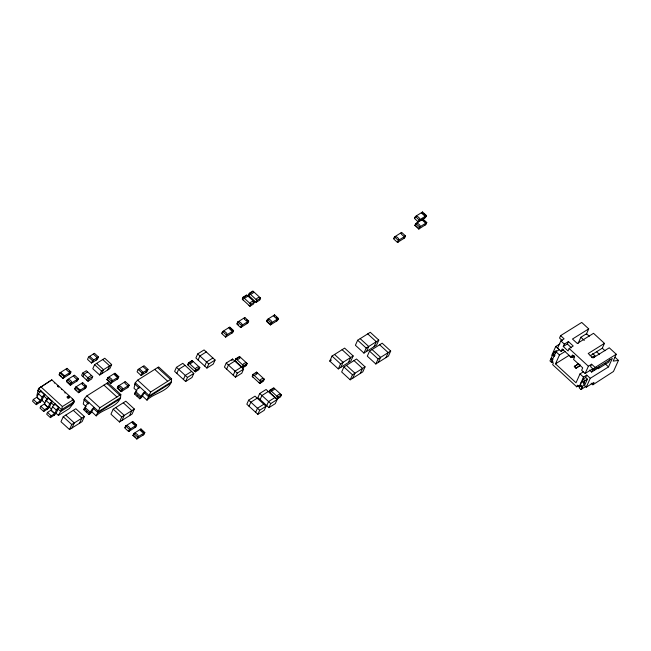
<?xml version="1.0" encoding="UTF-8"?>
<svg xmlns="http://www.w3.org/2000/svg" width="651" height="651" viewBox="0 0 651 651"><rect width="100%" height="100%" fill="white"/><g stroke="black" fill="none" stroke-linecap="round" stroke-linejoin="round"><path stroke-width="0.98" d="M91.173 411.253L96.218 415.875C102.996 408.462 120.752 406.867 120.826 394.539L107.854 382.65L86.9 395.865L84.475 398.51L83.247 403.994L86.127 406.631M141.951 395.531L146.996 400.153C153.774 392.74 171.53 391.145 171.604 378.809L158.624 366.928L137.67 380.135L135.253 382.78L134.016 388.265L136.905 390.909M36.847 395.67L38.482 388.59L51.811 379.867L73.384 399.624L73.888 401.919L73.091 403.701L69.388 408.502L58.411 415.428L55.433 412.701M73.384 399.624L62.398 406.541L61.536 409.707L58.411 415.428M120.826 394.539L99.872 407.746L96.218 415.875M171.604 378.809L150.65 392.024L146.996 400.153M39.988 402.294L42.331 396.915A2.856 0.854 -47.5 0 1 44.227 394.791C46.205 392.724 42.046 399.527 44.732 394.425M47.653 399.608L48.207 398.005L51.925 401.415L51.372 403.01L49.622 404.002L48.036 407.453L44.26 404.092L40.785 406.289L39.988 408.063L43.707 411.473L47.686 408.918A2.856 0.854 -47.5 0 0 49.582 406.785L51.283 403.107M47.425 409.105L47.995 407.485L47.181 409.276M58.256 387.052L58.33 386.832A2.856 0.854 -47.5 0 0 57.605 386.352M54.114 415.232L56.458 409.861A2.856 0.854 -47.5 0 1 58.354 407.729L58.932 407.323L56.279 412.913A2.856 0.854 -47.5 0 1 54.383 415.045L50.396 417.6L46.677 414.199L47.474 412.417L51.03 410.154L52.739 406.46A2.856 0.854 -47.5 0 1 54.643 404.328L55.213 403.921M88.902 402.562L88.276 402.969A2.523 0.757 -47.5 0 0 86.241 405.256L83.678 409.642L88.992 414.508L89.594 414.126A2.222 0.667 -47.5 0 0 91.75 411.603L94.216 407.428L93.589 407.835A2.523 0.757 -47.5 0 0 91.547 410.122L88.992 414.508M139.68 386.84L139.054 387.239A2.523 0.757 -47.5 0 0 137.011 389.534L134.456 393.92L139.762 398.786L140.364 398.404A2.222 0.667 -47.5 0 0 142.528 395.873L144.986 391.699L144.359 392.105A2.523 0.757 -47.5 0 0 142.325 394.392L139.762 398.786M41.086 390.974L40.508 391.381A2.856 0.854 -47.5 0 0 38.612 393.513L36.895 397.208L33.347 399.47L32.55 401.252L36.269 404.653L40.248 402.098A2.856 0.854 -47.5 0 0 42.144 399.966L44.488 394.596L40.769 391.194M36.269 404.653L37.066 402.879L40.598 400.642L36.822 397.281M39.744 402.464L40.541 400.69M59.916 372.852L59.021 374.854L62.887 378.394L70.023 373.894L70.926 371.9L67.053 368.352L59.916 372.852L63.79 376.4L62.887 378.394M59.347 374.488L60.047 372.933M60.714 372.518L64.677 375.839L63.212 378.036L63.782 377.832M43.707 411.473L44.504 409.691L47.979 407.502M66.459 369.687L67.053 368.352M69.136 374.463L70.601 372.258L69.315 371.078M50.396 417.6L51.193 415.826L54.668 413.637L50.957 410.228M67.354 379.671L66.459 381.665L70.324 385.213L77.461 380.713L78.364 378.711L74.491 375.171L67.354 379.671L71.219 383.211L70.324 385.213M53.87 415.411L54.668 413.637M58.867 407.371L58.069 409.145L58.623 407.542L54.904 404.133M68.07 382.487L70.65 384.847L71.35 383.293C73.661 382.609 68.501 377.873 67.476 379.753L66.784 381.307L67.452 380.884M71.219 384.651L70.65 384.847M76.574 381.274L78.039 379.077C77.306 380.314 72.139 375.578 74.173 375.529M88.552 357.041L87.503 359.385L91.498 363.046L97.39 359.328L98.447 356.976L94.452 353.314L88.552 357.041L92.548 360.695L91.498 363.046M75.54 387.166L74.637 389.16L78.502 392.708L85.639 388.208L86.542 386.206L82.677 382.666L75.54 387.166L79.406 390.706L78.502 392.708M74.963 388.802L75.662 387.247M76.33 386.824L80.293 390.144L78.828 392.341L79.398 392.146M82.653 373.064L81.595 375.407L87.991 381.266L91.677 378.939L92.735 376.595L86.339 370.736L82.653 373.064L89.049 378.915L87.991 381.266M63.228 416.705L60.966 421.726L69.511 429.546L82.124 421.596L84.378 416.575L75.841 408.747L63.228 416.705L71.765 424.525L69.511 429.546M82.88 376.579L83.93 374.227L87.616 371.908M73.612 402.969L74.409 401.187L72.92 399.828M82.075 383.992L82.677 382.666M92.678 362.306L93.728 359.954L89.732 356.292M86.713 380.094L87.771 377.743L91.457 375.424M96.21 360.068L97.268 357.725L93.272 354.063M94.598 364.658L92.784 368.71L99.668 375.017L109.84 368.604L111.663 364.56L104.77 358.245L94.598 364.658L101.491 370.972L99.668 375.017M84.752 388.769L86.217 386.572L84.931 385.392M72.033 427.959L74.287 422.938L65.751 415.11M101.702 373.739L103.525 369.687L96.633 363.38M79.601 423.191L81.855 418.17L73.319 410.342M107.806 369.89L109.628 365.838L102.736 359.531M106.919 379.679L107.814 377.678L114.95 373.178L118.816 376.726L117.921 378.719L110.784 383.219L106.919 379.679L107.903 378.898M110.784 383.219L111.679 381.226L118.816 376.726M107.236 379.313L111.101 382.861L111.801 381.307C114.12 380.615 108.961 375.887 107.936 377.759M111.671 382.658L111.101 382.861M117.025 379.289L118.498 377.084L114.625 373.544C112.599 373.593 117.758 378.321 118.498 377.084M117.27 388.102L118.165 386.108L125.301 381.608L129.175 385.148L128.271 387.15L121.135 391.65L117.27 388.102L118.165 387.54M117.595 387.744L118.287 386.189C119.312 384.318 124.471 389.046 122.16 389.729L121.46 391.284L117.595 387.744L118.262 387.321M113.201 409.154L110.947 414.174L119.483 422.003L132.096 414.052L134.35 409.031L125.814 401.203L113.201 409.154L121.745 416.982L119.483 422.003M121.135 391.65L122.038 389.648L129.175 385.148M122.03 391.088L121.46 391.284M127.384 387.711L128.849 385.514C128.117 386.751 122.949 382.015 124.984 381.966M138.134 369.442L137.076 371.794L141.072 375.456L146.971 371.737L148.029 369.386L144.034 365.724L138.134 369.442L142.13 373.104L141.072 375.456M142.252 374.707L143.31 372.356L139.314 368.702M122.006 420.416L124.268 415.395L115.723 407.567M145.791 372.478L146.849 370.126L142.854 366.464M129.573 415.639L131.827 410.618L123.291 402.798M125.659 425.982L124.756 427.984L128.621 431.523L135.758 427.023L136.661 425.03L132.796 421.482L125.659 425.982L129.525 429.53L128.621 431.523M125.082 427.617L125.781 426.063C126.799 424.192 131.966 428.919 129.647 429.611L128.947 431.165L129.516 430.962M134.871 427.585L136.336 425.388C135.603 426.625 130.444 421.897 132.47 421.848L135.693 424.802M132.934 435.478L133.837 433.476L140.974 428.976L144.839 432.524L143.944 434.518L136.808 439.018L132.934 435.478L133.829 434.917M140.372 430.311L140.974 428.976M136.808 439.018L137.703 437.024L144.839 432.524M137.695 438.457L137.125 438.66L137.825 437.106C140.144 436.414 134.985 431.686 133.96 433.558M143.049 435.088L144.514 432.882C143.781 434.119 138.622 429.391 140.649 429.343L143.228 431.703M176.437 367.335L174.614 371.387L185.641 381.486L191.996 377.482L193.811 373.43L182.793 363.331L176.437 367.335L187.455 377.434L185.641 381.486M176.82 373.405L178.643 369.361L184.998 365.349M188.538 362.762L187.643 364.763L195.373 371.843L198.937 369.597L199.841 367.595L192.102 360.508L188.538 362.762L196.268 369.849L195.373 371.843M188.603 365.642L187.976 364.755L188.676 363.201C189.408 364.845 194.739 361.484 192.248 360.955M183.436 379.468L185.25 375.415L191.606 371.412M191.508 361.842L192.102 360.508M197.709 353.924L195.886 357.977L206.912 368.075L213.268 364.064L215.09 360.019L204.064 349.921L197.709 353.924L208.735 364.023L206.912 368.075M198.091 359.995L199.914 355.942L206.269 351.939M194.405 370.956L195.235 371.404L195.927 369.849C193.689 368.767 199.019 365.406 199.499 367.595M204.707 366.057L206.53 362.005L212.885 357.993M222.609 331.546L221.714 333.54L225.58 337.088L232.716 332.588L233.611 330.586L229.746 327.046L222.609 331.546L226.475 335.086L225.58 337.088M222.032 333.182L222.732 331.628C223.757 329.748 228.916 334.476 226.597 335.167L225.897 336.722L226.467 336.518M243.124 297.165L242.229 299.159L249.96 306.247L253.532 304.001L254.427 301.999L246.696 294.911L243.124 297.165L250.863 304.253L249.96 306.247M243.197 300.046L242.571 299.159L243.271 297.605C243.995 299.248 249.325 295.888 246.835 295.359L243.979 297.157M249.3 293.267L248.405 295.269L256.136 302.357L259.708 300.103L260.603 298.109L252.873 291.021L249.3 293.267L257.039 300.355L256.136 302.357M231.821 333.149L233.294 330.952C232.553 332.181 227.394 327.453 229.421 327.404L232.643 330.358M237.705 322.025L236.809 324.019L240.675 327.567L247.811 323.067L248.715 321.065L244.841 317.525L237.705 322.025L241.578 325.565L240.675 327.567M249.374 296.156L248.747 295.269L249.447 293.715C250.171 295.359 255.501 291.998 253.011 291.461L250.155 293.267M248.991 305.36L249.821 305.807L250.521 304.253C248.275 303.171 253.605 299.81 254.085 301.999M244.247 318.86L244.841 317.525M241.57 327.005L241 327.201L241.7 325.646C244.011 324.963 238.852 320.235 237.827 322.107M226.231 363.055L224.416 367.107L235.434 377.198L241.79 373.194L243.612 369.141L232.594 359.043L226.231 363.055L237.257 373.153L235.434 377.198M255.168 301.47L255.998 301.909L256.697 300.355C254.451 299.281 259.782 295.92 260.262 298.109L259.562 299.663M246.924 323.628L248.389 321.431L246.452 319.657M226.621 369.125L228.436 365.073L234.791 361.061M231.862 360.662L232.594 359.043M235.914 358.701L235.019 360.695L242.75 367.782L246.322 365.536L247.217 363.535L239.487 356.447L235.914 358.701L243.653 365.789L242.75 367.782M238.909 357.342L236.061 359.14L235.361 360.695L235.987 361.582M233.229 375.179L235.052 371.135L241.407 367.123M241.781 366.895L242.611 367.343L243.311 365.789C241.065 364.706 246.395 361.346 246.875 363.535M266.56 321.399L267.463 319.397L274.6 314.905L278.465 318.445L277.562 320.438L270.425 324.939L266.56 321.399L267.455 320.837M266.886 321.033L267.585 319.478C268.603 317.607 273.762 322.335 271.451 323.026L270.751 324.58L266.886 321.033L267.553 320.618M273.998 316.231L274.6 314.905M270.425 324.939L271.329 322.945L278.465 318.445M271.321 324.377L270.751 324.58M276.675 321.008L278.14 318.803L276.211 317.037M253.019 374.374L252.124 376.368L259.855 383.455L263.427 381.201L264.322 379.207L256.592 372.12L253.019 374.374L260.758 381.453L259.855 383.455M253.093 377.255L252.466 376.368L253.166 374.813C253.89 376.457 259.22 373.096 256.73 372.567M255.989 373.454L256.592 372.12M248.649 400.162L246.827 404.214L257.853 414.313L264.208 410.309L266.031 406.257L255.005 396.158L248.649 400.162L259.676 410.26L257.853 414.313M258.886 382.568L259.716 383.008L262.573 381.209M249.032 406.232L250.855 402.188L257.21 398.176M259.716 383.008L260.416 381.453C258.17 380.379 263.5 377.019 263.98 379.207M259.733 393.489L257.91 397.541L268.936 407.64L275.292 403.628L277.114 399.584L266.088 389.485L259.733 393.489L270.751 403.587L268.936 407.64M260.115 399.559L261.938 395.515L268.293 391.503M255.648 412.295L257.47 408.242L263.826 404.238M270.124 390.039L269.229 392.04L276.96 399.128L280.532 396.874L281.427 394.88L273.697 387.793L270.124 390.039L277.855 397.126L276.96 399.128M273.119 388.688L270.263 390.486L269.571 392.04L270.189 392.927M266.731 405.622L268.554 401.569L274.909 397.566M275.991 398.241L276.821 398.681L278.962 397.33M276.821 398.681L277.521 397.126C275.275 396.052 280.605 392.691 281.086 394.88L280.386 396.435M329.756 361.085L332.018 356.064L344.631 348.114L353.167 355.934L350.913 360.955L338.3 368.914L329.756 361.085L331.44 360.027M394.522 236.899L393.619 238.901L397.484 242.441L404.621 237.94L405.524 235.939L401.659 232.399L394.522 236.899L398.388 240.439L397.484 242.441M393.945 238.535L394.644 236.98C395.662 235.109 400.829 239.837 398.51 240.52L397.81 242.074L398.379 241.879M338.3 368.914L340.554 363.885L353.167 355.934M340.823 367.319L343.077 362.298L334.541 354.469M343.915 366.961L341.661 371.99L350.197 379.81L362.81 371.859L365.065 366.839L356.528 359.01L343.915 366.961L352.46 374.789L350.197 379.81M357.659 340.237L355.397 345.266L363.942 353.086L376.555 345.136L378.809 340.115L370.264 332.287L357.659 340.237L366.196 348.065L363.942 353.086M403.734 238.502L405.199 236.305C404.466 237.542 399.307 232.814 401.333 232.765M348.391 362.55L350.645 357.529L342.109 349.701M415.419 216.482L414.516 218.476L418.39 222.024L419.285 220.022L426.421 215.522L422.556 211.982L415.419 216.482L419.285 220.022M414.842 218.118L415.541 216.563C416.559 214.684 421.726 219.411 419.407 220.103L418.707 221.657M414.89 225.482L415.794 223.488L422.93 218.988L426.796 222.528L425.9 224.53L418.764 229.03L414.89 225.482L415.786 224.92M415.216 225.124L415.916 223.57C416.941 221.69 422.1 226.426 419.781 227.109L419.081 228.664L415.216 225.124L415.883 224.701M421.954 213.308L422.556 211.982M419.374 221.234L425.526 217.524L426.421 215.522M421.938 219.769L425.803 223.317L426.47 222.894L422.605 219.346M418.764 229.03L419.659 227.028L426.796 222.528M419.651 228.468L419.081 228.664M424.631 218.085L426.096 215.888L423.516 213.52M352.72 378.223L354.982 373.202L346.438 365.374M366.464 351.499L368.718 346.478L360.174 338.65M425.005 225.091L426.47 222.894M369.556 351.141L367.294 356.162L375.839 363.99L388.452 356.04L390.706 351.019L382.161 343.191L369.556 351.141L378.093 358.97L375.839 363.99M360.288 373.454L362.542 368.425L354.006 360.605M374.032 346.731L376.286 341.702L367.742 333.882M378.361 362.404L380.615 357.375L372.079 349.554M385.929 357.627L388.183 352.606L379.647 344.778M551.739 355.373L555.718 346.511L559.868 343.915M586.177 334.598L588.716 328.885L581.725 322.44L560.609 335.631L559.518 338.056L562.318 340.628M552.976 359.718L551.324 358.05L549.957 360.923L551.706 362.534L552.984 361.663M551.226 358.107L553.13 353.875L554.977 355.43M553.13 353.875L553.944 352.061L556.377 350.539M578.373 385.742L576.68 386.8L552.642 364.65L553.366 363.038L551.617 361.427L555.962 351.76L559.217 349.733L555.718 346.511M560.609 335.631L564.1 338.854L560.853 340.888L557.598 348.139L561.089 351.361L563.53 349.839M551.706 362.534L552.43 360.923L551.617 361.427M583.255 371.876L580 373.91L576.021 382.772L555.482 363.844L559.461 354.982L565.149 351.434M561.089 351.361L562.179 348.944L571.358 357.399L573.905 355.804M563.261 346.527L564.352 344.11L568.413 341.572L573.222 345.998L569.161 348.537L568.071 350.954L563.261 346.527L567.322 343.988L568.413 341.572M569.853 356.162L571.163 357.375L571.708 356.162M571.358 357.399L572.441 354.982L574.63 356.992L573.539 359.409L582.718 367.864L581.636 370.281L585.127 373.503L593.248 368.425L591.621 372.055L589.521 370.118M578.104 343.411L580.863 337.267L586.543 333.719L589.293 336.25M571.163 357.375L573.043 357.163L573.645 355.82M578.731 363.413L574.215 366.668L575.964 368.279L580.212 365.626M575.964 368.279L580.48 365.024M576.68 386.8L577.404 385.189L579.154 386.792L579.968 386.287M579.154 386.792L583.499 377.124L586.746 375.098L590.245 378.321L586.266 387.182L584.517 385.571L587.414 379.126L585.664 377.515L586.746 375.098M585.127 373.503L588.39 366.253L591.637 364.218L595.136 367.441L594.046 369.858L590.547 366.635L591.637 364.218M580.993 389.51C584.671 386.963 579.715 382.462 579.244 387.898L580.993 389.51L586.274 386.214M580.513 385.083C581.685 377.173 587.039 382.715 582.254 386.694M582.409 380.851L583.223 379.037L585.664 377.515M593.972 357.602L594.876 355.592L592.687 353.583M584.159 382.462L584.972 380.648L587.414 379.126M590.099 355.82L602.281 348.212L604.453 343.378L593.525 333.312L577.282 343.459L572.473 339.033L588.716 328.885M596.821 367.327L598.277 368.661L599.368 366.244M591.141 383.17L592.89 384.782L593.981 382.365L586.266 387.182M609.922 359.653L608.84 362.07L598.277 368.661M590.245 378.321L608.522 366.904L612.322 358.441L594.046 369.858M604.453 343.378L588.203 353.526L593.012 357.952L609.263 347.805L616.253 354.25L613.177 361.102L618.45 360.41L613.47 371.485L592.89 384.782M49.728 406.517L48.076 407.388L44.333 404.027L46.05 400.324A2.856 0.854 -47.5 0 1 47.946 398.192L48.524 397.785M57.972 409.259L56.32 410.13L52.601 406.729M106.967 383.952L107.854 382.65M51.811 379.867L38.482 388.59L61.536 409.707L73.888 401.919M66.736 368.718C64.701 368.767 69.869 373.495 70.601 372.258M63.79 376.4L70.926 371.9M92.548 360.695L98.447 356.976M71.219 383.211L78.364 378.711M82.352 383.024C80.325 383.073 85.484 387.809 86.217 386.572M89.049 378.915L92.735 376.595M101.491 370.972L111.663 364.56M51.445 402.969L52.243 401.195L51.665 401.602A2.856 0.854 -47.5 0 0 49.769 403.734L45.904 400.593L47.556 399.714M79.406 390.706L86.542 386.206M73.018 402.066L74.409 401.187M73.091 403.701L60.738 411.489L57.76 408.763M87.95 404.043L88.357 403.783L83.93 399.73M83.678 409.642L84.28 409.267M250.863 304.253L254.427 301.999M257.039 300.355L260.603 298.109M142.13 373.104L148.029 369.386M86.331 412.075L86.941 411.692M71.765 424.525L84.378 416.575M244.524 317.883C242.489 317.94 247.657 322.668 248.389 321.431M120.687 397.582L98.635 411.481L84.475 398.51M120.142 398.803L98.089 412.701L93.663 408.649M138.72 388.313L139.127 388.061L134.708 384M226.475 335.086L233.611 330.586M241.578 325.565L248.715 321.065M422.23 212.34C420.204 212.389 425.363 217.117 426.096 215.888M134.456 393.92L135.058 393.538M189.392 362.753L191.532 361.403M137.109 396.353L137.711 395.971M274.274 315.263C272.248 315.312 277.407 320.04 278.14 318.803M171.465 381.852L149.413 395.759L135.253 382.78M170.912 383.073L148.867 396.98L144.441 392.919M398.388 240.439L405.524 235.939M121.745 416.982L134.35 409.031M196.268 369.849L199.841 367.595M196.659 370.5L198.083 369.605M187.455 377.434L193.811 373.43M208.735 364.023L215.09 360.019M129.525 429.53L136.661 425.03M133.927 434.697L133.26 435.112L135.839 437.48M243.653 365.789L247.217 363.535M244.035 366.44L246.176 365.089M237.257 373.153L243.612 369.141M260.758 381.453L264.322 379.207M277.855 397.126L281.427 394.88M259.676 410.26L266.031 406.257M270.751 403.587L277.114 399.584M366.196 348.065L378.809 340.115M352.46 374.789L365.065 366.839M378.093 358.97L390.706 351.019M555.482 363.844L569.064 355.356M573.043 357.163L574.67 356.146M575.069 366.139L577.616 364.544M591.621 357.619L594.876 355.592M595.136 367.441L616.253 354.25M591.621 372.055L599.164 367.343M43.837 396.313L42.185 397.183L38.466 393.782M42.291 399.698L40.639 400.577L36.92 397.167M56.425 412.644L54.774 413.523L51.055 410.114M415.794 223.488L419.659 227.028M332.018 356.064L340.554 363.885M267.463 319.397L271.329 322.945M237.135 323.661L238.421 324.841M239.625 356.894C242.115 357.423 236.785 360.784 236.061 359.14M273.835 388.232C276.325 388.769 270.995 392.13 270.263 390.486M157.566 367.595L170.538 379.476M154.735 369.377L167.706 381.266M137.67 380.135L150.65 392.024M135.978 391.821L141.283 396.687M135.001 392.699L140.307 397.566M118.165 386.108L122.038 389.648M107.814 377.678L111.679 381.226M106.797 383.317L119.768 395.206M103.957 385.107L116.928 396.996M133.837 433.476L137.703 437.024M86.9 395.865L99.872 407.746M59.99 375.082L61.275 376.262M75.606 389.388L76.891 390.567M85.2 407.55L90.513 412.409M84.223 408.429L89.537 413.287M57.304 385.514L58.793 386.881M40.834 386.784L62.398 406.541M37.685 390.364L39.914 392.407M43.633 395.816L47.352 399.218M51.071 402.627L54.049 405.353M41.306 399.755L45.025 403.164M49.484 407.249L51.714 409.292M33.347 399.47L37.066 402.879M40.785 406.289L44.504 409.691M47.474 412.417L51.193 415.826M614.951 357.187L618.45 360.41M602.281 348.212L605.023 350.743M580.863 337.267L584.297 340.432M596.593 351.768L599.343 354.299M605.023 363.681L608.522 366.904M567.322 343.988L571.448 347.78M560.853 340.888L564.352 344.11M569.161 348.537L588.39 366.253M578.593 364.218L579.903 365.423M574.491 366.065L576.233 367.677M555.962 351.76L559.461 354.982M580 373.91L583.499 377.124M553.944 352.061L555.694 353.672M583.223 379.037L584.972 380.648M552.764 354.681L554.514 356.292M582.051 381.657L583.801 383.268M550.868 358.913L552.609 360.524M580.147 385.888L581.896 387.5M67.167 397.46A1.058 0.749 24.2 0 1 68.355 396.711A1.058 0.749 24.2 0 1 68.884 398.103M67.916 398.135A1.058 0.749 24.2 0 1 67.452 397.859M54.253 382.845A2.856 0.854 -47.5 0 1 54.627 383.097M72.098 399.201A2.856 0.854 -47.5 0 1 72.481 399.445M68.632 395.841A2.856 0.854 -47.5 0 1 68.762 396.044M64.677 392.822A2.856 0.854 -47.5 0 1 65.409 392.976M61.568 389.371A2.856 0.854 -47.5 0 1 61.69 389.567M85.59 408.087A2.222 0.667 -47.5 0 1 85.159 408.551M67.435 397.322A1.058 0.749 24.2 0 0 69.185 397.631A1.058 0.749 24.2 0 0 68.249 396.296A1.058 0.749 24.2 0 0 67.435 397.322"/></g></svg>
